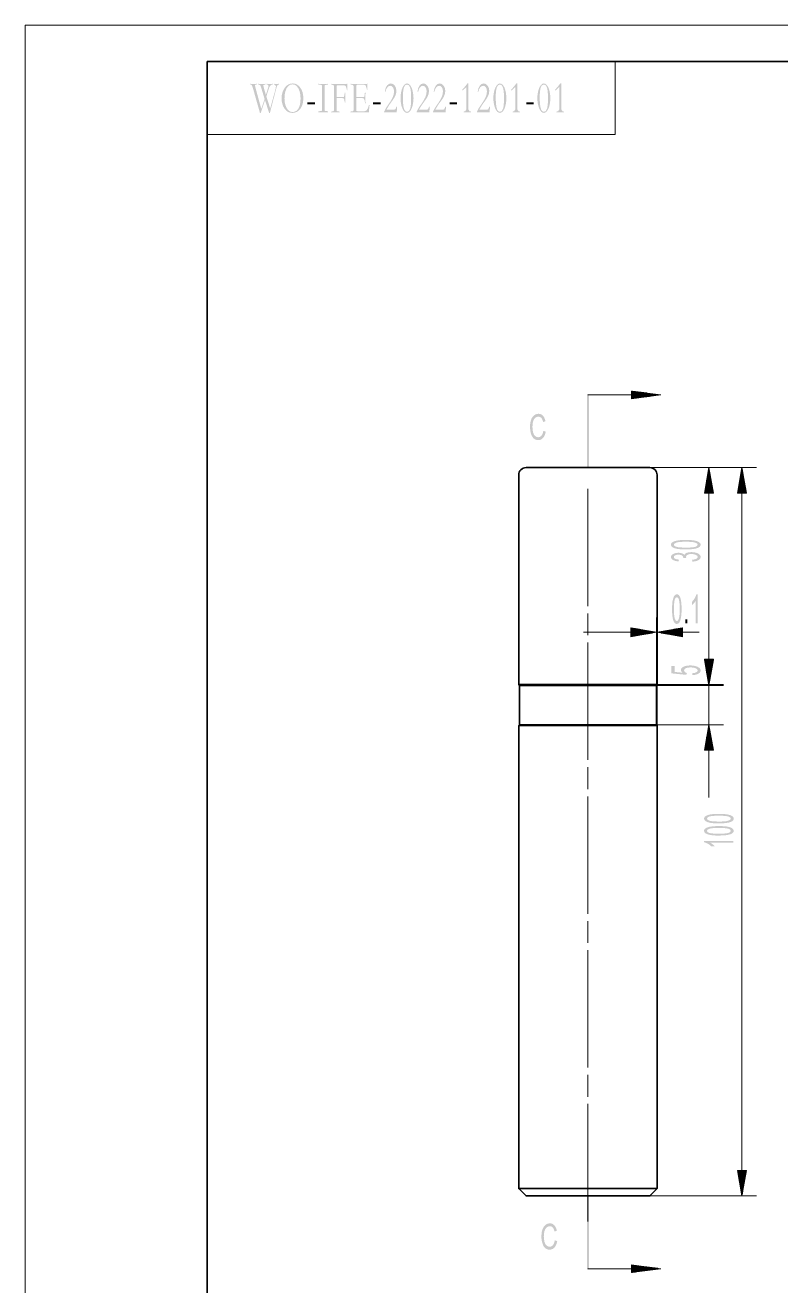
# Model space of a CAD drawing. Header units: millimetres. Extents: x 2819 to 3239, y 1479 to 1776.
# Drawn here: x 2818.5 to 2922.3, y 1602.5 to 1775.6 of the extents above; entities that cross this region are included whole.
import ezdxf

# ---------------------------------------------------------------- set-up
doc = ezdxf.new("R2010")
doc.units = ezdxf.units.MM
doc.layers.add('PDF_几何图形', color=7, linetype='Continuous')
doc.layers.add('PDF_实体填充', color=7, linetype='Continuous')

msp = doc.modelspace()

# ---------------------------------------------------------------- hatches: boundary and pattern name
at = {"layer": 'PDF_实体填充', "transparency": 33554559}
for points in [[(2851.63, 1765.83), (2852.16, 1764.16), (2852.86, 1766.71), (2852.95, 1767.2), (2852.84, 1767.4), (2852.66, 1767.45), (2852.66, 1767.55), (2853, 1767.53), (2853.35, 1767.55), (2853.35, 1767.45), (2853.22, 1767.4), (2853.12, 1767.31), (2853.05, 1767.12), (2852.11, 1763.52), (2852.02, 1763.52), (2851.45, 1765.3), (2850.85, 1763.52), (2850.76, 1763.52), (2849.79, 1766.95), (2849.66, 1767.31), (2849.56, 1767.41), (2849.44, 1767.45), (2849.44, 1767.55), (2849.6, 1767.54), (2849.86, 1767.53), (2850.11, 1767.54), (2850.3, 1767.55), (2850.3, 1767.45), (2850.09, 1767.4), (2850.06, 1767.34), (2850.16, 1766.92), (2850.94, 1764.09), (2851.39, 1765.47), (2850.94, 1766.96), (2850.82, 1767.3), (2850.72, 1767.4), (2850.51, 1767.45), (2850.51, 1767.55), (2850.74, 1767.54), (2851.19, 1767.53), (2851.5, 1767.55), (2851.5, 1767.45), (2851.25, 1767.38), (2851.21, 1767.32), (2851.3, 1766.93), (2851.57, 1766.02), (2851.91, 1767.12), (2851.93, 1767.24), (2851.9, 1767.36), (2851.83, 1767.42), (2851.69, 1767.45), (2851.69, 1767.55), (2851.84, 1767.54), (2852.08, 1767.53), (2852.34, 1767.54), (2852.48, 1767.55), (2852.48, 1767.45), (2852.27, 1767.4), (2852.05, 1767.11)], [(2859.28, 1763.99), (2859.28, 1767.2), (2859.26, 1767.35), (2859.17, 1767.4), (2858.79, 1767.45), (2858.79, 1767.55), (2858.91, 1767.54), (2859.22, 1767.54), (2859.7, 1767.53), (2859.94, 1767.54), (2860.11, 1767.55), (2860.11, 1767.45), (2859.73, 1767.39), (2859.64, 1767.35), (2859.62, 1767.2), (2859.62, 1763.99), (2859.64, 1763.85), (2859.73, 1763.81), (2860.11, 1763.78), (2860.11, 1763.63), (2859.86, 1763.65), (2859.45, 1763.65), (2859.04, 1763.65), (2858.79, 1763.63), (2858.79, 1763.78), (2859.17, 1763.81), (2859.26, 1763.85)], [(2861.72, 1763.63), (2861.42, 1763.65), (2861.12, 1763.65), (2860.77, 1763.65), (2860.52, 1763.63), (2860.52, 1763.73), (2860.8, 1763.77), (2860.89, 1763.83), (2860.92, 1763.99), (2860.92, 1767.11), (2860.9, 1767.31), (2860.81, 1767.39), (2860.55, 1767.43), (2860.55, 1767.55), (2860.68, 1767.54), (2862.19, 1767.53), (2862.52, 1767.54), (2862.76, 1767.55), (2862.75, 1767.06), (2862.75, 1766.65), (2862.7, 1766.65), (2862.61, 1767.03), (2862.53, 1767.24), (2862.33, 1767.36), (2861.4, 1767.36), (2861.3, 1767.3), (2861.27, 1767.1), (2861.27, 1765.72), (2862.18, 1765.72), (2862.28, 1765.75), (2862.33, 1765.91), (2862.4, 1766.35), (2862.47, 1766.35), (2862.46, 1766.06), (2862.46, 1765.66), (2862.46, 1765.33), (2862.47, 1764.98), (2862.41, 1764.98), (2862.32, 1765.4), (2862.25, 1765.55), (2862.08, 1765.58), (2861.27, 1765.58), (2861.27, 1764), (2861.31, 1763.81), (2861.44, 1763.77), (2861.72, 1763.73)], [(2865.82, 1764.66), (2865.76, 1764.29), (2865.73, 1763.95), (2865.71, 1763.63), (2864.79, 1763.65), (2863.76, 1763.65), (2863.17, 1763.63), (2863.17, 1763.74), (2863.48, 1763.77), (2863.58, 1763.81), (2863.61, 1763.99), (2863.61, 1767.11), (2863.59, 1767.32), (2863.5, 1767.4), (2863.19, 1767.44), (2863.19, 1767.55), (2863.39, 1767.54), (2864.74, 1767.53), (2865.32, 1767.54), (2865.52, 1767.55), (2865.51, 1767.09), (2865.52, 1766.69), (2865.46, 1766.69), (2865.32, 1767.17), (2865.22, 1767.37), (2865.1, 1767.41), (2864.09, 1767.41), (2863.99, 1767.35), (2863.97, 1767.15), (2863.97, 1765.72), (2864.95, 1765.72), (2865.06, 1765.75), (2865.11, 1765.91), (2865.16, 1766.34), (2865.25, 1766.34), (2865.24, 1765.97), (2865.24, 1765.6), (2865.24, 1765.22), (2865.25, 1764.85), (2865.2, 1764.85), (2865.1, 1765.34), (2865.02, 1765.52), (2864.85, 1765.58), (2863.97, 1765.58), (2863.97, 1764.03), (2864, 1763.84), (2864.15, 1763.79), (2865.12, 1763.79), (2865.33, 1763.85), (2865.52, 1764.09), (2865.62, 1764.33), (2865.73, 1764.66)], [(2869.53, 1763.63), (2869.29, 1763.64), (2869, 1763.65), (2868.3, 1763.65), (2868.01, 1763.64), (2867.77, 1763.63), (2867.87, 1763.87), (2867.98, 1764.09), (2868.14, 1764.36), (2868.63, 1765.07), (2868.83, 1765.4), (2868.98, 1765.69), (2869.12, 1766.1), (2869.16, 1766.52), (2869.13, 1766.82), (2869.01, 1767.07), (2868.84, 1767.23), (2868.64, 1767.28), (2868.43, 1767.22), (2868.25, 1767.06), (2868.09, 1766.81), (2868, 1766.46), (2867.9, 1766.48), (2868.01, 1766.95), (2868.19, 1767.3), (2868.44, 1767.52), (2868.73, 1767.6), (2869.02, 1767.52), (2869.27, 1767.29), (2869.43, 1766.96), (2869.49, 1766.57), (2869.44, 1766.16), (2869.28, 1765.78), (2869.12, 1765.51), (2868.91, 1765.21), (2868.66, 1764.86), (2868.5, 1764.63), (2868.32, 1764.34), (2868.11, 1763.98), (2869.13, 1763.98), (2869.36, 1764.06), (2869.5, 1764.43), (2869.59, 1764.43)], [(2874.01, 1763.63), (2873.77, 1763.64), (2873.47, 1763.65), (2872.77, 1763.65), (2872.48, 1763.64), (2872.25, 1763.63), (2872.34, 1763.87), (2872.46, 1764.09), (2872.62, 1764.36), (2873.11, 1765.07), (2873.3, 1765.4), (2873.45, 1765.69), (2873.59, 1766.1), (2873.64, 1766.52), (2873.6, 1766.82), (2873.49, 1767.07), (2873.32, 1767.23), (2873.12, 1767.28), (2872.91, 1767.22), (2872.72, 1767.06), (2872.57, 1766.81), (2872.48, 1766.46), (2872.38, 1766.48), (2872.48, 1766.95), (2872.67, 1767.3), (2872.91, 1767.52), (2873.21, 1767.6), (2873.5, 1767.52), (2873.74, 1767.29), (2873.91, 1766.96), (2873.97, 1766.57), (2873.91, 1766.16), (2873.76, 1765.78), (2873.6, 1765.51), (2873.39, 1765.21), (2873.14, 1764.86), (2872.98, 1764.63), (2872.79, 1764.34), (2872.58, 1763.98), (2873.61, 1763.98), (2873.84, 1764.06), (2873.98, 1764.43), (2874.07, 1764.43)], [(2876.24, 1763.63), (2876.01, 1763.64), (2875.71, 1763.65), (2875.01, 1763.65), (2874.72, 1763.64), (2874.49, 1763.63), (2874.58, 1763.87), (2874.7, 1764.09), (2874.86, 1764.36), (2875.35, 1765.07), (2875.54, 1765.4), (2875.69, 1765.69), (2875.83, 1766.1), (2875.88, 1766.52), (2875.84, 1766.82), (2875.73, 1767.07), (2875.56, 1767.23), (2875.36, 1767.28), (2875.15, 1767.22), (2874.96, 1767.06), (2874.81, 1766.81), (2874.71, 1766.46), (2874.61, 1766.48), (2874.72, 1766.95), (2874.9, 1767.3), (2875.15, 1767.52), (2875.44, 1767.6), (2875.74, 1767.52), (2875.98, 1767.29), (2876.15, 1766.96), (2876.2, 1766.57), (2876.15, 1766.16), (2876, 1765.78), (2875.84, 1765.51), (2875.63, 1765.21), (2875.37, 1764.86), (2875.21, 1764.63), (2875.03, 1764.34), (2874.82, 1763.98), (2875.84, 1763.98), (2876.07, 1764.06), (2876.22, 1764.43), (2876.31, 1764.43)], [(2879.73, 1763.63), (2879.49, 1763.65), (2879.23, 1763.65), (2878.96, 1763.65), (2878.72, 1763.63), (2878.72, 1763.73), (2878.94, 1763.79), (2879.1, 1764.03), (2879.1, 1767.1), (2878.58, 1766.62), (2878.52, 1766.74), (2878.73, 1766.96), (2878.97, 1767.24), (2879.24, 1767.6), (2879.38, 1767.6), (2879.38, 1764.03), (2879.53, 1763.78), (2879.73, 1763.73)], [(2882.28, 1763.63), (2882.04, 1763.64), (2881.75, 1763.65), (2881.05, 1763.65), (2880.76, 1763.64), (2880.53, 1763.63), (2880.62, 1763.87), (2880.73, 1764.09), (2880.9, 1764.36), (2881.38, 1765.07), (2881.58, 1765.4), (2881.73, 1765.69), (2881.87, 1766.1), (2881.92, 1766.52), (2881.88, 1766.82), (2881.76, 1767.07), (2881.6, 1767.23), (2881.39, 1767.28), (2881.19, 1767.22), (2881, 1767.06), (2880.85, 1766.81), (2880.75, 1766.46), (2880.65, 1766.48), (2880.76, 1766.95), (2880.94, 1767.3), (2881.19, 1767.52), (2881.48, 1767.6), (2881.77, 1767.52), (2882.02, 1767.29), (2882.19, 1766.96), (2882.24, 1766.57), (2882.19, 1766.16), (2882.03, 1765.78), (2881.87, 1765.51), (2881.67, 1765.21), (2881.41, 1764.86), (2881.25, 1764.63), (2881.07, 1764.34), (2880.86, 1763.98), (2881.88, 1763.98), (2882.11, 1764.06), (2882.26, 1764.43), (2882.35, 1764.43)], [(2886.45, 1763.63), (2886.21, 1763.65), (2885.94, 1763.65), (2885.67, 1763.65), (2885.43, 1763.63), (2885.43, 1763.73), (2885.66, 1763.79), (2885.81, 1764.03), (2885.81, 1767.1), (2885.29, 1766.62), (2885.23, 1766.74), (2885.45, 1766.96), (2885.69, 1767.24), (2885.95, 1767.6), (2886.1, 1767.6), (2886.1, 1764.03), (2886.25, 1763.78), (2886.45, 1763.73)], [(2892.49, 1763.63), (2892.25, 1763.65), (2891.98, 1763.65), (2891.71, 1763.65), (2891.47, 1763.63), (2891.47, 1763.73), (2891.7, 1763.79), (2891.85, 1764.03), (2891.85, 1767.1), (2891.33, 1766.62), (2891.27, 1766.74), (2891.48, 1766.96), (2891.72, 1767.24), (2891.99, 1767.6), (2892.13, 1767.6), (2892.13, 1764.03), (2892.29, 1763.78), (2892.49, 1763.73)], [(2889.67, 1719.9), (2890, 1719.79), (2889.91, 1719.44), (2889.79, 1719.15), (2889.63, 1718.92), (2889.44, 1718.75), (2889.23, 1718.65), (2888.98, 1718.62), (2888.74, 1718.64), (2888.52, 1718.72), (2888.34, 1718.85), (2888.19, 1719.02), (2888.06, 1719.25), (2887.96, 1719.51), (2887.89, 1719.81), (2887.85, 1720.13), (2887.83, 1720.45), (2887.85, 1720.8), (2887.9, 1721.12), (2887.98, 1721.41), (2888.09, 1721.66), (2888.23, 1721.86), (2888.39, 1722.02), (2888.58, 1722.14), (2888.78, 1722.21), (2888.99, 1722.24), (2889.22, 1722.21), (2889.43, 1722.12), (2889.61, 1721.97), (2889.76, 1721.77), (2889.87, 1721.52), (2889.96, 1721.22), (2889.64, 1721.11), (2889.53, 1721.44), (2889.39, 1721.67), (2889.21, 1721.8), (2888.98, 1721.84), (2888.72, 1721.79), (2888.51, 1721.65), (2888.35, 1721.42), (2888.24, 1721.13), (2888.19, 1720.8), (2888.17, 1720.46), (2888.19, 1720.04), (2888.26, 1719.67), (2888.37, 1719.38), (2888.54, 1719.18), (2888.74, 1719.05), (2888.96, 1719.01), (2889.21, 1719.07), (2889.42, 1719.24), (2889.58, 1719.52)], [(2910.14, 1701.93), (2910.08, 1702.18), (2910.44, 1702.24), (2910.68, 1702.32), (2910.82, 1702.44), (2910.86, 1702.57), (2910.8, 1702.73), (2910.62, 1702.86), (2910.35, 1702.95), (2910.03, 1702.98), (2909.72, 1702.96), (2909.47, 1702.87), (2909.3, 1702.75), (2909.25, 1702.59), (2909.3, 1702.42), (2908.87, 1702.45), (2908.88, 1702.48), (2908.84, 1702.63), (2908.71, 1702.77), (2908.51, 1702.86), (2908.21, 1702.89), (2907.96, 1702.87), (2907.76, 1702.8), (2907.63, 1702.7), (2907.58, 1702.57), (2907.63, 1702.43), (2907.76, 1702.33), (2907.99, 1702.25), (2908.3, 1702.2), (2908.22, 1701.96), (2907.78, 1702.03), (2907.45, 1702.16), (2907.25, 1702.34), (2907.18, 1702.56), (2907.22, 1702.72), (2907.32, 1702.86), (2907.49, 1702.98), (2907.7, 1703.07), (2907.96, 1703.13), (2908.22, 1703.15), (2908.47, 1703.13), (2908.69, 1703.08), (2908.88, 1702.99), (2909.03, 1702.87), (2909.16, 1703.03), (2909.37, 1703.15), (2909.66, 1703.22), (2910.02, 1703.24), (2910.35, 1703.22), (2910.64, 1703.16), (2910.91, 1703.05), (2911.11, 1702.91), (2911.23, 1702.75), (2911.27, 1702.57), (2911.23, 1702.4), (2911.13, 1702.26), (2910.95, 1702.13), (2910.72, 1702.03), (2910.45, 1701.97)], [(2910.84, 1693.44), (2910.59, 1693.44), (2910.59, 1696.57), (2910.49, 1696.4), (2910.36, 1696.23), (2910.22, 1696.08), (2910.1, 1695.97), (2910.1, 1696.45), (2910.29, 1696.66), (2910.46, 1696.92), (2910.59, 1697.19), (2910.68, 1697.45), (2910.84, 1697.45)], [(2910.15, 1686.35), (2910.11, 1686.61), (2910.44, 1686.65), (2910.67, 1686.74), (2910.81, 1686.85), (2910.86, 1686.99), (2910.79, 1687.16), (2910.59, 1687.29), (2910.28, 1687.38), (2909.88, 1687.41), (2909.51, 1687.38), (2909.22, 1687.3), (2909.04, 1687.16), (2908.98, 1686.99), (2909.09, 1686.77), (2909.37, 1686.62), (2909.31, 1686.39), (2907.25, 1686.59), (2907.25, 1687.58), (2907.72, 1687.58), (2907.72, 1686.78), (2908.8, 1686.68), (2908.61, 1686.86), (2908.55, 1687.05), (2908.59, 1687.22), (2908.71, 1687.37), (2908.91, 1687.5), (2909.17, 1687.6), (2909.48, 1687.66), (2909.84, 1687.68), (2910.19, 1687.66), (2910.5, 1687.6), (2910.78, 1687.52), (2911.05, 1687.37), (2911.21, 1687.2), (2911.27, 1686.99), (2911.23, 1686.82), (2911.13, 1686.67), (2910.96, 1686.55), (2910.73, 1686.45), (2910.46, 1686.38)], [(2915.74, 1663.57), (2915.74, 1663.32), (2912.61, 1663.32), (2912.78, 1663.22), (2912.95, 1663.09), (2913.1, 1662.95), (2913.21, 1662.83), (2912.73, 1662.83), (2912.52, 1663.02), (2912.26, 1663.19), (2911.99, 1663.32), (2911.73, 1663.41), (2911.73, 1663.57)], [(2891.24, 1608.73), (2891.57, 1608.62), (2891.48, 1608.27), (2891.36, 1607.98), (2891.2, 1607.75), (2891.01, 1607.58), (2890.79, 1607.48), (2890.55, 1607.45), (2890.3, 1607.47), (2890.09, 1607.55), (2889.91, 1607.68), (2889.75, 1607.85), (2889.63, 1608.08), (2889.53, 1608.35), (2889.46, 1608.64), (2889.41, 1608.96), (2889.4, 1609.28), (2889.42, 1609.63), (2889.46, 1609.95), (2889.55, 1610.24), (2889.66, 1610.49), (2889.8, 1610.69), (2889.96, 1610.85), (2890.15, 1610.97), (2890.35, 1611.04), (2890.56, 1611.07), (2890.79, 1611.04), (2890.99, 1610.95), (2891.17, 1610.8), (2891.32, 1610.6), (2891.44, 1610.35), (2891.52, 1610.05), (2891.2, 1609.94), (2891.1, 1610.27), (2890.96, 1610.5), (2890.77, 1610.63), (2890.55, 1610.67), (2890.29, 1610.62), (2890.08, 1610.48), (2889.92, 1610.25), (2889.81, 1609.96), (2889.75, 1609.63), (2889.73, 1609.29), (2889.76, 1608.87), (2889.82, 1608.51), (2889.94, 1608.22), (2890.11, 1608.01), (2890.31, 1607.89), (2890.52, 1607.84), (2890.78, 1607.9), (2890.99, 1608.07), (2891.14, 1608.35)]]:
    msp.add_hatch(color=256, dxfattribs=at).paths.add_polyline_path(points)
h = msp.add_hatch(color=256, dxfattribs=at)
h.paths.add_polyline_path([(2855.21, 1763.55), (2854.9, 1763.59), (2854.61, 1763.69), (2854.36, 1763.87), (2854.14, 1764.12), (2853.96, 1764.42), (2853.83, 1764.76), (2853.75, 1765.14), (2853.72, 1765.55), (2853.75, 1765.96), (2853.83, 1766.34), (2853.96, 1766.68), (2854.15, 1766.99), (2854.37, 1767.26), (2854.64, 1767.45), (2854.94, 1767.56), (2855.28, 1767.6), (2855.56, 1767.56), (2855.83, 1767.45), (2856.07, 1767.27), (2856.29, 1767.02), (2856.48, 1766.71), (2856.61, 1766.38), (2856.68, 1766), (2856.71, 1765.59), (2856.68, 1765.16), (2856.61, 1764.76), (2856.48, 1764.42), (2856.3, 1764.11), (2856.07, 1763.87), (2855.82, 1763.69), (2855.53, 1763.59)], flags=0)
h.paths.add_polyline_path([(2854.12, 1765.51), (2854.15, 1765.04), (2854.25, 1764.61), (2854.42, 1764.22), (2854.65, 1763.91), (2854.91, 1763.73), (2855.2, 1763.67), (2855.54, 1763.72), (2855.82, 1763.88), (2856.04, 1764.15), (2856.2, 1764.52), (2856.3, 1764.99), (2856.33, 1765.55), (2856.29, 1766.09), (2856.19, 1766.55), (2856.02, 1766.94), (2855.79, 1767.24), (2855.53, 1767.42), (2855.21, 1767.48), (2854.88, 1767.41), (2854.6, 1767.2), (2854.38, 1766.88), (2854.23, 1766.46), (2854.14, 1765.99)], flags=0)
h = msp.add_hatch(color=256, dxfattribs=at)
h.paths.add_polyline_path([(2870.95, 1767.6), (2870.78, 1767.56), (2870.62, 1767.45), (2870.46, 1767.26), (2870.32, 1767), (2870.2, 1766.68), (2870.12, 1766.32), (2870.07, 1765.94), (2870.06, 1765.57), (2870.07, 1765.2), (2870.12, 1764.83), (2870.2, 1764.47), (2870.32, 1764.14), (2870.46, 1763.88), (2870.62, 1763.69), (2870.79, 1763.59), (2870.95, 1763.55), (2871.11, 1763.59), (2871.27, 1763.7), (2871.43, 1763.88), (2871.58, 1764.15), (2871.69, 1764.47), (2871.77, 1764.83), (2871.82, 1765.21), (2871.84, 1765.58), (2871.82, 1765.94), (2871.77, 1766.32), (2871.69, 1766.68), (2871.57, 1767.01), (2871.43, 1767.27), (2871.27, 1767.45), (2871.11, 1767.56), (2870.95, 1767.6)], flags=0)
h.paths.add_polyline_path([(2870.95, 1763.7), (2871.22, 1763.81), (2871.39, 1764.15), (2871.46, 1764.51), (2871.5, 1764.99), (2871.51, 1765.57), (2871.5, 1766.16), (2871.46, 1766.63), (2871.39, 1766.99), (2871.22, 1767.34), (2870.95, 1767.45), (2870.67, 1767.34), (2870.5, 1766.99), (2870.43, 1766.63), (2870.39, 1766.16), (2870.38, 1765.57), (2870.4, 1764.9), (2870.47, 1764.37), (2870.58, 1764), (2870.74, 1763.77)], flags=0)
h = msp.add_hatch(color=256, dxfattribs=at)
h.paths.add_polyline_path([(2883.7, 1767.6), (2883.54, 1767.56), (2883.37, 1767.45), (2883.21, 1767.26), (2883.07, 1767), (2882.95, 1766.68), (2882.87, 1766.32), (2882.82, 1765.94), (2882.81, 1765.57), (2882.82, 1765.2), (2882.87, 1764.83), (2882.95, 1764.47), (2883.07, 1764.14), (2883.21, 1763.88), (2883.37, 1763.69), (2883.54, 1763.59), (2883.7, 1763.55), (2883.86, 1763.59), (2884.03, 1763.7), (2884.19, 1763.88), (2884.33, 1764.15), (2884.44, 1764.47), (2884.53, 1764.83), (2884.57, 1765.21), (2884.59, 1765.58), (2884.57, 1765.94), (2884.53, 1766.32), (2884.44, 1766.68), (2884.33, 1767.01), (2884.19, 1767.27), (2884.03, 1767.45), (2883.86, 1767.56), (2883.7, 1767.6)], flags=0)
h.paths.add_polyline_path([(2883.7, 1763.7), (2883.97, 1763.81), (2884.14, 1764.15), (2884.21, 1764.51), (2884.25, 1764.99), (2884.27, 1765.57), (2884.25, 1766.16), (2884.21, 1766.63), (2884.14, 1766.99), (2883.97, 1767.34), (2883.7, 1767.45), (2883.43, 1767.34), (2883.25, 1766.99), (2883.18, 1766.63), (2883.14, 1766.16), (2883.13, 1765.57), (2883.15, 1764.9), (2883.22, 1764.37), (2883.33, 1764), (2883.49, 1763.77)], flags=0)
h = msp.add_hatch(color=256, dxfattribs=at)
h.paths.add_polyline_path([(2889.74, 1767.6), (2889.57, 1767.56), (2889.41, 1767.45), (2889.25, 1767.26), (2889.11, 1767), (2888.99, 1766.68), (2888.91, 1766.32), (2888.86, 1765.94), (2888.85, 1765.57), (2888.86, 1765.2), (2888.91, 1764.83), (2888.99, 1764.47), (2889.11, 1764.14), (2889.25, 1763.88), (2889.41, 1763.69), (2889.58, 1763.59), (2889.74, 1763.55), (2889.9, 1763.59), (2890.06, 1763.7), (2890.22, 1763.88), (2890.37, 1764.15), (2890.48, 1764.47), (2890.56, 1764.83), (2890.61, 1765.21), (2890.63, 1765.58), (2890.61, 1765.94), (2890.56, 1766.32), (2890.48, 1766.68), (2890.37, 1767.01), (2890.22, 1767.27), (2890.06, 1767.45), (2889.9, 1767.56), (2889.74, 1767.6)], flags=0)
h.paths.add_polyline_path([(2889.74, 1763.7), (2890.01, 1763.81), (2890.18, 1764.15), (2890.25, 1764.51), (2890.29, 1764.99), (2890.3, 1765.57), (2890.29, 1766.16), (2890.25, 1766.63), (2890.18, 1766.99), (2890.01, 1767.34), (2889.74, 1767.45), (2889.46, 1767.34), (2889.29, 1766.99), (2889.22, 1766.63), (2889.18, 1766.16), (2889.17, 1765.57), (2889.19, 1764.9), (2889.26, 1764.37), (2889.37, 1764), (2889.53, 1763.77)], flags=0)
h = msp.add_hatch(color=256, dxfattribs=at)
h.paths.add_polyline_path([(2909.22, 1703.61), (2908.78, 1703.61), (2908.4, 1703.64), (2908.08, 1703.68), (2907.7, 1703.77), (2907.42, 1703.9), (2907.24, 1704.06), (2907.18, 1704.26), (2907.21, 1704.41), (2907.31, 1704.54), (2907.47, 1704.65), (2907.69, 1704.74), (2907.96, 1704.81), (2908.28, 1704.87), (2908.54, 1704.89), (2908.86, 1704.91), (2909.22, 1704.91), (2909.66, 1704.9), (2910.04, 1704.88), (2910.36, 1704.84), (2910.74, 1704.75), (2911.03, 1704.62), (2911.21, 1704.46), (2911.27, 1704.26), (2911.22, 1704.08), (2911.08, 1703.93), (2910.85, 1703.8), (2910.56, 1703.72), (2910.19, 1703.66), (2909.75, 1703.62)], flags=0)
h.paths.add_polyline_path([(2909.22, 1703.86), (2909.81, 1703.87), (2910.25, 1703.91), (2910.54, 1703.97), (2910.78, 1704.1), (2910.86, 1704.26), (2910.78, 1704.41), (2910.53, 1704.54), (2910.24, 1704.61), (2909.81, 1704.65), (2909.22, 1704.66), (2908.64, 1704.65), (2908.2, 1704.61), (2907.91, 1704.54), (2907.67, 1704.41), (2907.59, 1704.26), (2907.66, 1704.1), (2907.87, 1703.99), (2908.1, 1703.93), (2908.39, 1703.89), (2908.77, 1703.87)], flags=0)
h = msp.add_hatch(color=256, dxfattribs=at)
h.paths.add_polyline_path([(2907.34, 1695.41), (2907.35, 1695.85), (2907.37, 1696.23), (2907.41, 1696.55), (2907.51, 1696.93), (2907.63, 1697.22), (2907.79, 1697.39), (2907.99, 1697.45), (2908.15, 1697.42), (2908.28, 1697.32), (2908.39, 1697.16), (2908.48, 1696.95), (2908.55, 1696.68), (2908.6, 1696.35), (2908.63, 1696.09), (2908.64, 1695.78), (2908.65, 1695.41), (2908.64, 1694.97), (2908.61, 1694.59), (2908.57, 1694.27), (2908.48, 1693.89), (2908.36, 1693.6), (2908.19, 1693.43), (2907.99, 1693.37), (2907.82, 1693.41), (2907.66, 1693.55), (2907.54, 1693.78), (2907.45, 1694.07), (2907.39, 1694.44), (2907.35, 1694.89)], flags=0)
h.paths.add_polyline_path([(2907.59, 1695.41), (2907.61, 1694.83), (2907.65, 1694.39), (2907.71, 1694.1), (2907.84, 1693.85), (2907.99, 1693.77), (2908.15, 1693.85), (2908.28, 1694.1), (2908.34, 1694.39), (2908.38, 1694.83), (2908.39, 1695.41), (2908.38, 1695.99), (2908.34, 1696.43), (2908.28, 1696.72), (2908.15, 1696.97), (2907.99, 1697.05), (2907.84, 1696.97), (2907.72, 1696.76), (2907.67, 1696.54), (2907.63, 1696.24), (2907.6, 1695.86)], flags=0)
h = msp.add_hatch(color=256, dxfattribs=at)
h.paths.add_polyline_path([(2913.77, 1665.99), (2913.33, 1666), (2912.95, 1666.02), (2912.63, 1666.06), (2912.25, 1666.15), (2911.96, 1666.28), (2911.79, 1666.44), (2911.73, 1666.64), (2911.76, 1666.79), (2911.86, 1666.92), (2912.02, 1667.03), (2912.23, 1667.12), (2912.5, 1667.2), (2912.83, 1667.25), (2913.09, 1667.27), (2913.4, 1667.29), (2913.77, 1667.29), (2914.21, 1667.29), (2914.59, 1667.26), (2914.91, 1667.22), (2915.29, 1667.13), (2915.58, 1667), (2915.75, 1666.84), (2915.81, 1666.64), (2915.77, 1666.46), (2915.63, 1666.31), (2915.4, 1666.19), (2915.11, 1666.1), (2914.74, 1666.04), (2914.29, 1666)], flags=0)
h.paths.add_polyline_path([(2913.77, 1666.24), (2914.35, 1666.25), (2914.79, 1666.29), (2915.08, 1666.36), (2915.33, 1666.49), (2915.41, 1666.64), (2915.33, 1666.8), (2915.08, 1666.93), (2914.79, 1666.99), (2914.35, 1667.03), (2913.77, 1667.04), (2913.19, 1667.03), (2912.75, 1666.99), (2912.46, 1666.93), (2912.21, 1666.8), (2912.13, 1666.64), (2912.2, 1666.49), (2912.42, 1666.37), (2912.64, 1666.31), (2912.94, 1666.27), (2913.32, 1666.25)], flags=0)
h = msp.add_hatch(color=256, dxfattribs=at)
h.paths.add_polyline_path([(2913.77, 1664.32), (2913.33, 1664.32), (2912.95, 1664.35), (2912.63, 1664.39), (2912.25, 1664.48), (2911.96, 1664.6), (2911.79, 1664.77), (2911.73, 1664.97), (2911.76, 1665.12), (2911.86, 1665.25), (2912.02, 1665.36), (2912.23, 1665.45), (2912.5, 1665.52), (2912.83, 1665.57), (2913.09, 1665.6), (2913.4, 1665.61), (2913.77, 1665.62), (2914.21, 1665.61), (2914.59, 1665.59), (2914.91, 1665.55), (2915.29, 1665.46), (2915.58, 1665.33), (2915.75, 1665.17), (2915.81, 1664.97), (2915.77, 1664.79), (2915.63, 1664.64), (2915.4, 1664.51), (2915.11, 1664.43), (2914.74, 1664.37), (2914.29, 1664.33)], flags=0)
h.paths.add_polyline_path([(2913.77, 1664.57), (2914.35, 1664.58), (2914.79, 1664.62), (2915.08, 1664.68), (2915.33, 1664.81), (2915.41, 1664.97), (2915.33, 1665.12), (2915.08, 1665.25), (2914.79, 1665.32), (2914.35, 1665.35), (2913.77, 1665.37), (2913.19, 1665.35), (2912.75, 1665.32), (2912.46, 1665.25), (2912.21, 1665.12), (2912.13, 1664.97), (2912.2, 1664.81), (2912.42, 1664.69), (2912.64, 1664.64), (2912.94, 1664.6), (2913.32, 1664.58)], flags=0)

# ---------------------------------------------------------------- linework, layer by layer
at = {"layer": 'PDF_几何图形', "lineweight": 15}
for points in [[(2818.52, 1478.6), (3028.52, 1478.6), (3028.52, 1775.6), (2818.52, 1775.6)], [(2901.93, 1725.34), (2901.79, 1725.34)], [(2901.93, 1724.33), (2901.79, 1724.33)], [(2911.79, 1711.38), (2911.79, 1711.34)], [(2913.01, 1711.38), (2913.01, 1711.34)], [(2916.33, 1711.38), (2916.33, 1711.34)], [(2917.55, 1711.38), (2917.55, 1711.34)], [(2905.19, 1692.24), (2901.69, 1692.85), (2901.69, 1691.62)], [(2901.73, 1692.85), (2901.69, 1692.85)], [(2905.19, 1692.24), (2901.69, 1692.24)], [(2901.73, 1691.63), (2901.69, 1691.63)], [(2905.29, 1692.24), (2908.79, 1691.62), (2908.79, 1692.85)], [(2905.29, 1692.24), (2908.79, 1692.24)], [(2908.75, 1692.85), (2908.79, 1692.85)], [(2908.75, 1691.63), (2908.79, 1691.63)], [(2912.4, 1684.94), (2913.01, 1688.44), (2911.78, 1688.44)], [(2911.79, 1688.49), (2911.79, 1688.54)], [(2911.79, 1688.39), (2911.79, 1688.44)], [(2912.4, 1684.94), (2912.4, 1688.44)], [(2913.01, 1688.49), (2913.01, 1688.54)], [(2913.01, 1688.39), (2913.01, 1688.44)], [(2912.4, 1679.54), (2911.78, 1676.04), (2913.01, 1676.04)], [(2912.4, 1679.54), (2912.4, 1676.04)], [(2911.79, 1676.08), (2911.79, 1676.04)], [(2913.01, 1676.08), (2913.01, 1676.04)], [(2916.33, 1618.29), (2916.33, 1618.34)], [(2917.55, 1618.29), (2917.55, 1618.34)], [(2901.93, 1605.34), (2901.79, 1605.34)], [(2901.93, 1604.33), (2901.79, 1604.33)]]:
    msp.add_lwpolyline(points, close=True, dxfattribs=at)
at = {"layer": 'PDF_几何图形', "lineweight": 35}
for points in [[(3023.52, 1483.6), (3023.52, 1770.6), (2843.52, 1770.6), (2843.52, 1483.6)], [(2886.29, 1685.04), (2886.39, 1684.94), (2886.49, 1684.94), (2886.81, 1684.94), (2887.32, 1684.94), (2888.02, 1684.94), (2888.9, 1684.94), (2889.93, 1684.94), (2891.09, 1684.94), (2892.35, 1684.94), (2893.7, 1684.94), (2895.09, 1684.94), (2896.49, 1684.94), (2897.88, 1684.94), (2899.22, 1684.94), (2900.49, 1684.94), (2901.65, 1684.94), (2902.68, 1684.94), (2903.55, 1684.94), (2904.26, 1684.94), (2904.77, 1684.94), (2905.08, 1684.94), (2905.19, 1684.94), (2905.29, 1685.04)], [(2886.39, 1684.94), (2886.39, 1679.54)], [(2905.19, 1679.54), (2905.19, 1684.94)], [(2905.29, 1679.44), (2905.19, 1679.54), (2905.08, 1679.54), (2904.77, 1679.54), (2904.26, 1679.54), (2903.55, 1679.54), (2902.68, 1679.54), (2901.65, 1679.54), (2900.49, 1679.54), (2899.22, 1679.54), (2897.88, 1679.54), (2896.49, 1679.54), (2895.09, 1679.54), (2893.7, 1679.54), (2892.35, 1679.54), (2891.09, 1679.54), (2889.93, 1679.54), (2888.9, 1679.54), (2888.02, 1679.54), (2887.32, 1679.54), (2886.81, 1679.54), (2886.49, 1679.54), (2886.39, 1679.54), (2886.29, 1679.44)], [(2886.29, 1615.84), (2887.29, 1614.84), (2887.39, 1614.84), (2887.7, 1614.84), (2888.21, 1614.84), (2888.91, 1614.84), (2889.78, 1614.84), (2890.79, 1614.84), (2891.93, 1614.84), (2893.16, 1614.84), (2894.46, 1614.84), (2895.79, 1614.84), (2897.12, 1614.84), (2898.41, 1614.84), (2899.65, 1614.84), (2900.78, 1614.84), (2901.8, 1614.84), (2902.66, 1614.84), (2903.36, 1614.84), (2903.87, 1614.84), (2904.18, 1614.84), (2904.29, 1614.84), (2905.29, 1615.84)]]:
    msp.add_lwpolyline(points, dxfattribs=at)
at = {"layer": 'PDF_几何图形', "lineweight": 15}
for points in [[(2899.52, 1770.6), (2899.52, 1760.6), (2843.52, 1760.6)], [(2905.79, 1724.84), (2901.79, 1724.84), (2905.79, 1724.84), (2901.79, 1724.31), (2901.79, 1725.36), (2905.79, 1724.84), (2895.79, 1724.84)], [(2901.79, 1725.29), (2902.32, 1725.29)], [(2901.79, 1725.24), (2902.7, 1725.24)], [(2901.79, 1725.19), (2903.09, 1725.19)], [(2901.79, 1725.14), (2903.47, 1725.14)], [(2901.79, 1725.09), (2903.86, 1725.09)], [(2901.79, 1725.04), (2904.24, 1725.04)], [(2901.79, 1724.99), (2904.63, 1724.99)], [(2901.79, 1724.94), (2905.02, 1724.94)], [(2901.79, 1724.89), (2905.4, 1724.89)], [(2901.79, 1724.79), (2905.4, 1724.79)], [(2901.79, 1724.74), (2905.02, 1724.74)], [(2901.79, 1724.68), (2904.63, 1724.68)], [(2901.79, 1724.63), (2904.24, 1724.63)], [(2901.79, 1724.58), (2903.86, 1724.58)], [(2901.79, 1724.53), (2903.47, 1724.53)], [(2901.79, 1724.48), (2903.09, 1724.48)], [(2901.79, 1724.43), (2902.7, 1724.43)], [(2901.79, 1724.38), (2902.32, 1724.38)], [(2918.94, 1714.84), (2904.29, 1714.84), (2914.4, 1714.84)], [(2912.4, 1714.84), (2912.4, 1711.34), (2912.4, 1714.84), (2913.01, 1711.34), (2911.78, 1711.34), (2912.4, 1714.84), (2912.4, 1685.04), (2913.01, 1688.54), (2911.78, 1688.54), (2912.4, 1685.04), (2912.4, 1688.54), (2912.4, 1685.04)], [(2912.24, 1711.34), (2912.24, 1713.97)], [(2912.3, 1711.34), (2912.3, 1714.26)], [(2912.35, 1711.34), (2912.35, 1714.55)], [(2912.45, 1711.34), (2912.45, 1714.55)], [(2912.5, 1711.34), (2912.5, 1714.26)], [(2912.55, 1711.34), (2912.55, 1713.97)], [(2916.94, 1714.84), (2916.94, 1711.34), (2916.94, 1714.84), (2917.56, 1711.34), (2916.33, 1711.34), (2916.94, 1714.84), (2916.94, 1614.84), (2917.56, 1618.34), (2916.33, 1618.34), (2916.94, 1614.84), (2916.94, 1618.34), (2916.94, 1614.84)], [(2916.79, 1711.34), (2916.79, 1713.97)], [(2916.84, 1711.34), (2916.84, 1714.26)], [(2916.89, 1711.34), (2916.89, 1714.55)], [(2916.99, 1711.34), (2916.99, 1714.55)], [(2917.04, 1711.34), (2917.04, 1714.26)], [(2917.1, 1711.34), (2917.1, 1713.97)], [(2911.94, 1711.34), (2911.94, 1712.24)], [(2911.99, 1711.34), (2911.99, 1712.53)], [(2912.04, 1711.34), (2912.04, 1712.82)], [(2912.09, 1711.34), (2912.09, 1713.11)], [(2912.14, 1711.34), (2912.14, 1713.4)], [(2912.19, 1711.34), (2912.19, 1713.68)], [(2912.6, 1711.34), (2912.6, 1713.68)], [(2912.65, 1711.34), (2912.65, 1713.4)], [(2912.7, 1711.34), (2912.7, 1713.11)], [(2912.75, 1711.34), (2912.75, 1712.82)], [(2912.8, 1711.34), (2912.8, 1712.53)], [(2912.85, 1711.34), (2912.85, 1712.24)], [(2916.49, 1711.34), (2916.49, 1712.24)], [(2916.54, 1711.34), (2916.54, 1712.53)], [(2916.59, 1711.34), (2916.59, 1712.82)], [(2916.64, 1711.34), (2916.64, 1713.11)], [(2916.69, 1711.34), (2916.69, 1713.4)], [(2916.74, 1711.34), (2916.74, 1713.68)], [(2917.15, 1711.34), (2917.15, 1713.68)], [(2917.2, 1711.34), (2917.2, 1713.4)], [(2917.25, 1711.34), (2917.25, 1713.11)], [(2917.3, 1711.34), (2917.3, 1712.82)], [(2917.35, 1711.34), (2917.35, 1712.53)], [(2917.4, 1711.34), (2917.4, 1712.24)], [(2895.79, 1711.94), (2895.79, 1710.44), (2895.79, 1708.94), (2895.79, 1695.82)], [(2911.84, 1711.34), (2911.84, 1711.67)], [(2911.89, 1711.34), (2911.89, 1711.96)], [(2912.91, 1711.34), (2912.91, 1711.96)], [(2912.96, 1711.34), (2912.96, 1711.67)], [(2916.38, 1711.34), (2916.38, 1711.67)], [(2916.44, 1711.34), (2916.44, 1711.96)], [(2917.45, 1711.34), (2917.45, 1711.96)], [(2917.5, 1711.34), (2917.5, 1711.67)], [(2895.79, 1694.82), (2895.79, 1691.82)], [(2905.19, 1694.24), (2905.19, 1679.54), (2914.4, 1679.54)], [(2905.29, 1679.44), (2905.29, 1694.24)], [(2911.07, 1692.24), (2895.19, 1692.24)], [(2901.69, 1692.8), (2902.02, 1692.8)], [(2901.69, 1692.74), (2902.31, 1692.74)], [(2901.69, 1692.69), (2902.6, 1692.69)], [(2901.69, 1692.64), (2902.88, 1692.64)], [(2901.69, 1692.59), (2903.17, 1692.59)], [(2901.69, 1692.54), (2903.46, 1692.54)], [(2901.69, 1692.49), (2903.75, 1692.49)], [(2901.69, 1692.44), (2904.04, 1692.44)], [(2901.69, 1692.39), (2904.32, 1692.39)], [(2901.69, 1692.34), (2904.61, 1692.34)], [(2901.69, 1692.29), (2904.9, 1692.29)], [(2901.69, 1692.19), (2904.9, 1692.19)], [(2901.69, 1692.13), (2904.61, 1692.13)], [(2901.69, 1692.08), (2904.32, 1692.08)], [(2901.69, 1692.03), (2904.04, 1692.03)], [(2901.69, 1691.98), (2903.75, 1691.98)], [(2901.69, 1691.93), (2903.46, 1691.93)], [(2901.69, 1691.88), (2903.17, 1691.88)], [(2901.69, 1691.83), (2902.88, 1691.83)], [(2901.69, 1691.78), (2902.6, 1691.78)], [(2901.69, 1691.73), (2902.31, 1691.73)], [(2901.69, 1691.68), (2902.02, 1691.68)], [(2908.79, 1692.29), (2905.58, 1692.29)], [(2908.79, 1692.19), (2905.58, 1692.19)], [(2908.79, 1692.34), (2905.86, 1692.34)], [(2908.79, 1692.13), (2905.86, 1692.13)], [(2908.79, 1692.39), (2906.15, 1692.39)], [(2908.79, 1692.08), (2906.15, 1692.08)], [(2908.79, 1692.44), (2906.44, 1692.44)], [(2908.79, 1692.03), (2906.44, 1692.03)], [(2908.79, 1692.49), (2906.73, 1692.49)], [(2908.79, 1691.98), (2906.73, 1691.98)], [(2908.79, 1692.54), (2907.02, 1692.54)], [(2908.79, 1691.93), (2907.02, 1691.93)], [(2908.79, 1692.59), (2907.3, 1692.59)], [(2908.79, 1691.88), (2907.3, 1691.88)], [(2908.79, 1692.64), (2907.59, 1692.64)], [(2908.79, 1691.83), (2907.59, 1691.83)], [(2908.79, 1692.69), (2907.88, 1692.69)], [(2908.79, 1691.78), (2907.88, 1691.78)], [(2908.79, 1692.74), (2908.17, 1692.74)], [(2908.79, 1691.73), (2908.17, 1691.73)], [(2908.79, 1692.8), (2908.46, 1692.8)], [(2908.79, 1691.68), (2908.46, 1691.68)], [(2895.79, 1690.82), (2895.79, 1674.7)], [(2911.84, 1688.54), (2911.84, 1688.21)], [(2911.84, 1688.44), (2911.84, 1688.11)], [(2911.89, 1688.54), (2911.89, 1687.92)], [(2911.89, 1688.44), (2911.89, 1687.82)], [(2911.94, 1688.54), (2911.94, 1687.63)], [(2911.94, 1688.44), (2911.94, 1687.53)], [(2911.99, 1688.54), (2911.99, 1687.34)], [(2911.99, 1688.44), (2911.99, 1687.24)], [(2912.04, 1688.54), (2912.04, 1687.05)], [(2912.04, 1688.44), (2912.04, 1686.95)], [(2912.09, 1688.54), (2912.09, 1686.77)], [(2912.09, 1688.44), (2912.09, 1686.67)], [(2912.14, 1688.54), (2912.14, 1686.48)], [(2912.14, 1688.44), (2912.14, 1686.38)], [(2912.19, 1688.54), (2912.19, 1686.19)], [(2912.19, 1688.44), (2912.19, 1686.09)], [(2912.24, 1688.54), (2912.24, 1685.9)], [(2912.24, 1688.44), (2912.24, 1685.8)], [(2912.3, 1688.54), (2912.3, 1685.61)], [(2912.3, 1688.44), (2912.3, 1685.51)], [(2912.35, 1688.54), (2912.35, 1685.32)], [(2912.35, 1688.44), (2912.35, 1685.22)], [(2912.45, 1688.54), (2912.45, 1685.32)], [(2912.45, 1688.44), (2912.45, 1685.22)], [(2912.5, 1688.54), (2912.5, 1685.61)], [(2912.5, 1688.44), (2912.5, 1685.51)], [(2912.55, 1688.54), (2912.55, 1685.9)], [(2912.55, 1688.44), (2912.55, 1685.8)], [(2912.6, 1688.54), (2912.6, 1686.19)], [(2912.6, 1688.44), (2912.6, 1686.09)], [(2912.65, 1688.54), (2912.65, 1686.48)], [(2912.65, 1688.44), (2912.65, 1686.38)], [(2912.7, 1688.54), (2912.7, 1686.77)], [(2912.7, 1688.44), (2912.7, 1686.67)], [(2912.75, 1688.54), (2912.75, 1687.05)], [(2912.75, 1688.44), (2912.75, 1686.95)], [(2912.8, 1688.54), (2912.8, 1687.34)], [(2912.8, 1688.44), (2912.8, 1687.24)], [(2912.85, 1688.54), (2912.85, 1687.63)], [(2912.85, 1688.44), (2912.85, 1687.53)], [(2912.91, 1688.54), (2912.91, 1687.92)], [(2912.91, 1688.44), (2912.91, 1687.82)], [(2912.96, 1688.54), (2912.96, 1688.21)], [(2912.96, 1688.44), (2912.96, 1688.11)], [(2912.4, 1669.54), (2912.4, 1687.51)], [(2905.19, 1684.94), (2914.4, 1684.94)], [(2905.29, 1685.04), (2914.4, 1685.04)], [(2912.35, 1676.04), (2912.35, 1679.25)], [(2912.45, 1676.04), (2912.45, 1679.25)], [(2912.04, 1676.04), (2912.04, 1677.52)], [(2912.09, 1676.04), (2912.09, 1677.81)], [(2912.14, 1676.04), (2912.14, 1678.1)], [(2912.19, 1676.04), (2912.19, 1678.38)], [(2912.24, 1676.04), (2912.24, 1678.67)], [(2912.3, 1676.04), (2912.3, 1678.96)], [(2912.5, 1676.04), (2912.5, 1678.96)], [(2912.55, 1676.04), (2912.55, 1678.67)], [(2912.6, 1676.04), (2912.6, 1678.38)], [(2912.65, 1676.04), (2912.65, 1678.1)], [(2912.7, 1676.04), (2912.7, 1677.81)], [(2912.75, 1676.04), (2912.75, 1677.52)], [(2911.84, 1676.04), (2911.84, 1676.37)], [(2911.89, 1676.04), (2911.89, 1676.66)], [(2911.94, 1676.04), (2911.94, 1676.94)], [(2911.99, 1676.04), (2911.99, 1677.23)], [(2912.8, 1676.04), (2912.8, 1677.23)], [(2912.85, 1676.04), (2912.85, 1676.94)], [(2912.91, 1676.04), (2912.91, 1676.66)], [(2912.96, 1676.04), (2912.96, 1676.37)], [(2895.79, 1673.7), (2895.79, 1670.7)], [(2895.79, 1669.7), (2895.79, 1653.58)], [(2895.79, 1652.58), (2895.79, 1649.58)], [(2895.79, 1648.58), (2895.79, 1632.46)], [(2895.79, 1631.46), (2895.79, 1628.46)], [(2895.79, 1627.46), (2895.79, 1614.34), (2895.79, 1612.84), (2895.79, 1611.34)], [(2916.38, 1618.34), (2916.38, 1618.01)], [(2916.44, 1618.34), (2916.44, 1617.72)], [(2916.49, 1618.34), (2916.49, 1617.43)], [(2916.54, 1618.34), (2916.54, 1617.14)], [(2916.59, 1618.34), (2916.59, 1616.85)], [(2916.64, 1618.34), (2916.64, 1616.57)], [(2916.69, 1618.34), (2916.69, 1616.28)], [(2916.74, 1618.34), (2916.74, 1615.99)], [(2916.79, 1618.34), (2916.79, 1615.7)], [(2916.84, 1618.34), (2916.84, 1615.41)], [(2916.89, 1618.34), (2916.89, 1615.12)], [(2916.99, 1618.34), (2916.99, 1615.12)], [(2917.04, 1618.34), (2917.04, 1615.41)], [(2917.1, 1618.34), (2917.1, 1615.7)], [(2917.15, 1618.34), (2917.15, 1615.99)], [(2917.2, 1618.34), (2917.2, 1616.28)], [(2917.25, 1618.34), (2917.25, 1616.57)], [(2917.3, 1618.34), (2917.3, 1616.85)], [(2917.35, 1618.34), (2917.35, 1617.14)], [(2917.4, 1618.34), (2917.4, 1617.43)], [(2917.45, 1618.34), (2917.45, 1617.72)], [(2917.5, 1618.34), (2917.5, 1618.01)], [(2904.29, 1614.84), (2918.94, 1614.84)], [(2905.79, 1604.84), (2901.79, 1604.84), (2905.79, 1604.84), (2901.79, 1604.31), (2901.79, 1605.36), (2905.79, 1604.84), (2895.79, 1604.84)], [(2901.79, 1605.29), (2902.32, 1605.29)], [(2901.79, 1605.24), (2902.7, 1605.24)], [(2901.79, 1605.19), (2903.09, 1605.19)], [(2901.79, 1605.14), (2903.47, 1605.14)], [(2901.79, 1605.09), (2903.86, 1605.09)], [(2901.79, 1605.04), (2904.24, 1605.04)], [(2901.79, 1604.99), (2904.63, 1604.99)], [(2901.79, 1604.94), (2905.02, 1604.94)], [(2901.79, 1604.89), (2905.4, 1604.89)], [(2901.79, 1604.79), (2905.4, 1604.79)], [(2901.79, 1604.74), (2905.02, 1604.74)], [(2901.79, 1604.68), (2904.63, 1604.68)], [(2901.79, 1604.63), (2904.24, 1604.63)], [(2901.79, 1604.58), (2903.86, 1604.58)], [(2901.79, 1604.53), (2903.47, 1604.53)], [(2901.79, 1604.48), (2903.09, 1604.48)], [(2901.79, 1604.43), (2902.7, 1604.43)], [(2901.79, 1604.38), (2902.32, 1604.38)]]:
    msp.add_lwpolyline(points, dxfattribs=at)
at = {"layer": 'PDF_几何图形', "lineweight": 35}
msp.add_lwpolyline([(2886.29, 1713.84), (2886.29, 1685.04), (2886.39, 1685.04), (2886.71, 1685.04), (2887.23, 1685.04), (2887.94, 1685.04), (2888.82, 1685.04), (2889.86, 1685.04), (2891.04, 1685.04), (2892.32, 1685.04), (2893.67, 1685.04), (2895.08, 1685.04), (2896.5, 1685.04), (2897.9, 1685.04), (2899.26, 1685.04), (2900.54, 1685.04), (2901.71, 1685.04), (2902.75, 1685.04), (2903.64, 1685.04), (2904.35, 1685.04), (2904.87, 1685.04), (2905.18, 1685.04), (2905.29, 1685.04), (2905.29, 1713.84, 0.414218), (2904.29, 1714.84), (2904.18, 1714.84), (2903.87, 1714.84), (2903.36, 1714.84), (2902.66, 1714.84), (2901.8, 1714.84), (2900.78, 1714.84), (2899.65, 1714.84), (2898.41, 1714.84), (2897.12, 1714.84), (2895.79, 1714.84), (2894.46, 1714.84), (2893.16, 1714.84), (2891.93, 1714.84), (2890.79, 1714.84), (2889.78, 1714.84), (2888.91, 1714.84), (2888.21, 1714.84), (2887.7, 1714.84), (2887.39, 1714.84), (2887.29, 1714.84, 0.414224)], format="xyb", close=True, dxfattribs=at)
msp.add_lwpolyline([(2886.29, 1679.44), (2886.29, 1615.84), (2886.39, 1615.84), (2886.71, 1615.84), (2887.23, 1615.84), (2887.94, 1615.84), (2888.82, 1615.84), (2889.86, 1615.84), (2891.04, 1615.84), (2892.32, 1615.84), (2893.67, 1615.84), (2895.08, 1615.84), (2896.5, 1615.84), (2897.9, 1615.84), (2899.26, 1615.84), (2900.54, 1615.84), (2901.71, 1615.84), (2902.75, 1615.84), (2903.64, 1615.84), (2904.35, 1615.84), (2904.87, 1615.84), (2905.18, 1615.84), (2905.29, 1615.84), (2905.29, 1679.44), (2905.18, 1679.44), (2904.87, 1679.44), (2904.35, 1679.44), (2903.64, 1679.44), (2902.75, 1679.44), (2901.71, 1679.44), (2900.54, 1679.44), (2899.26, 1679.44), (2897.9, 1679.44), (2896.5, 1679.44), (2895.08, 1679.44), (2893.67, 1679.44), (2892.32, 1679.44), (2891.04, 1679.44), (2889.86, 1679.44), (2888.82, 1679.44), (2887.94, 1679.44), (2887.23, 1679.44), (2886.71, 1679.44), (2886.39, 1679.44)], close=True, dxfattribs=at)
at = {"layer": 'PDF_实体填充', "lineweight": 15, "transparency": 33554559}
for points in [[(2857.28, 1765), (2858.31, 1765), (2857.28, 1764.73), (2858.31, 1764.73)], [(2866.28, 1765), (2867.31, 1765), (2866.28, 1764.73), (2867.31, 1764.73)], [(2876.8, 1765), (2877.83, 1765), (2876.8, 1764.73), (2877.83, 1764.73)], [(2887.31, 1765), (2888.34, 1765), (2887.31, 1764.73), (2888.34, 1764.73)], [(2895.94, 1714.84), (2895.64, 1714.84), (2895.94, 1724.91), (2895.64, 1724.91)], [(2909.15, 1693.44), (2909.15, 1694), (2909.43, 1693.44), (2909.43, 1694)], [(2895.94, 1604.76), (2895.64, 1604.76), (2895.94, 1614.84), (2895.64, 1614.84)]]:
    msp.add_solid(points, dxfattribs=at)

doc.saveas('drawing.dxf')
